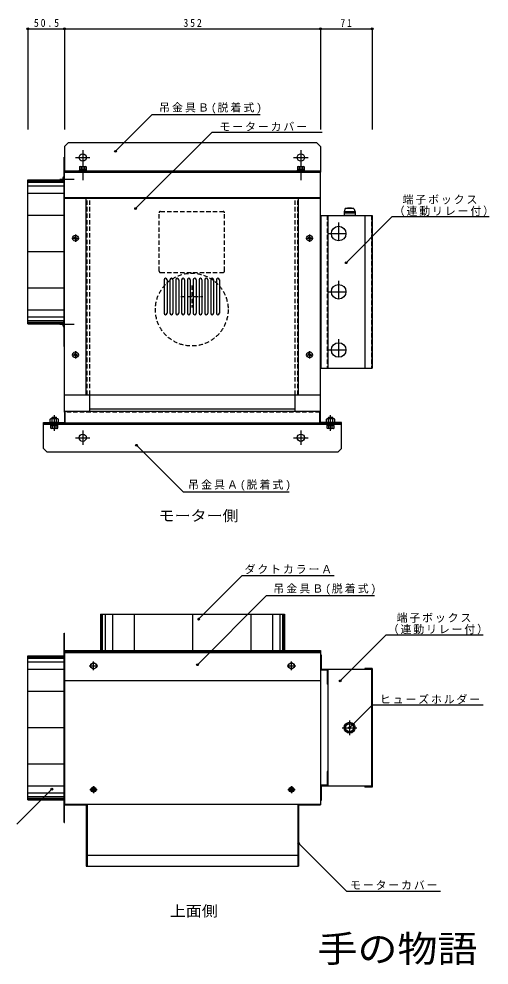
# Model space of a CAD drawing. Units: millimetres at full size, sheet at 1:5. Extents: x -929 to 1004, y -678 to 718.
# Drawn here: x 357 to 1004, y -678 to 622 of the extents above; entities that cross this region are included whole.
import ezdxf
from ezdxf.enums import TextEntityAlignment as Align

# ---------------------------------------------------------------- set-up
doc = ezdxf.new("R2010")
doc.units = ezdxf.units.MM
doc.header["$LTSCALE"] = 5
doc.header["$PDMODE"] = 32
doc.header["$PDSIZE"] = 2.5
doc.linetypes.add('CHAIN1', pattern=[8, 5, -1, 1, -1])
doc.linetypes.add('DASHED1', pattern=[1.8, 1.2, -0.6])
doc.layers.add('0-0', color=7, linetype='Continuous')
doc.styles.add('ＭＳ ゴシック', font='')
doc.styles.get('ＭＳ ゴシック').set_extended_font_data('MS Gothic')

msp = doc.modelspace()

# ---------------------------------------------------------------- linework, layer by layer
at = {"layer": '0-0', "color": 4}
for p, q in [((369.262, 608.737), (419.762, 608.737)), ((369.262, 608.737), (369.262, 470.409)), ((419.762, 608.737), (419.762, 470.409)), ((419.762, 608.737), (771.762, 608.737)), ((771.762, 608.737), (771.762, 470.409)), ((771.762, 608.737), (842.762, 608.737)), ((842.762, 608.737), (842.762, 470.409)), ((489.821, 440.407), (540.366, 490.952)), ((540.366, 490.952), (688.733, 490.952)), ((517.493, 361.731), (622.602, 466.839)), ((622.602, 466.839), (773.957, 466.839)), ((419.762, 446.94), (424.762, 451.94)), ((419.762, 446.94), (419.762, 411.94)), ((766.762, 451.94), (424.762, 451.94)), ((766.762, 451.94), (771.762, 446.94)), ((771.762, 446.94), (771.762, 411.94)), ((440.762, 419.34), (440.143, 418.982)), ((440.143, 418.982), (440.143, 415.84)), ((440.762, 419.34), (448.762, 419.34)), ((442.452, 418.982), (442.452, 415.84)), ((447.071, 418.982), (447.071, 415.84)), ((448.762, 419.34), (449.381, 418.982)), ((449.381, 418.982), (449.381, 415.84)), ((740.762, 419.34), (740.143, 418.982)), ((740.143, 418.982), (740.143, 415.84)), ((740.762, 419.34), (748.762, 419.34)), ((742.452, 418.982), (742.452, 415.84)), ((747.071, 418.982), (747.071, 415.84)), ((748.762, 419.34), (749.381, 418.982)), ((749.381, 418.982), (749.381, 415.84)), ((418.262, 405.49), (418.262, 398.39)), ((418.712, 405.94), (418.812, 405.94)), ((419.262, 405.49), (419.262, 398.39)), ((419.762, 413.54), (771.762, 413.54)), ((449.762, 414.54), (439.762, 414.54)), ((439.762, 414.54), (439.762, 413.54)), ((439.762, 413.54), (449.762, 413.54)), ((440.143, 415.84), (449.381, 415.84)), ((440.162, 415.84), (449.362, 415.84)), ((440.162, 415.84), (440.162, 414.54)), ((440.162, 414.54), (449.362, 414.54)), ((444.736, 415.84), (444.388, 414.54)), ((444.762, 415.04), (444.762, 415.04)), ((445.136, 415.84), (444.788, 414.54)), ((446.012, 415.04), (446.012, 415.04)), ((449.362, 415.84), (449.362, 414.54)), ((449.762, 413.54), (449.762, 414.54)), ((749.762, 414.54), (739.762, 414.54)), ((739.762, 414.54), (739.762, 413.54)), ((739.762, 413.54), (749.762, 413.54)), ((740.143, 415.84), (749.381, 415.84)), ((740.162, 415.84), (749.362, 415.84)), ((740.162, 415.84), (740.162, 414.54)), ((740.162, 414.54), (749.362, 414.54)), ((744.736, 415.84), (744.388, 414.54)), ((744.762, 415.04), (744.762, 415.04)), ((745.136, 415.84), (744.788, 414.54)), ((746.012, 415.04), (746.012, 415.04)), ((749.362, 415.84), (749.362, 414.54)), ((749.762, 413.54), (749.762, 414.54)), ((419.262, 400.647), (369.262, 400.647)), ((419.262, 400.347), (369.262, 400.347)), ((419.262, 399.347), (369.262, 399.347)), ((419.262, 397.347), (369.262, 397.347)), ((419.262, 392.347), (369.262, 392.347)), ((418.812, 397.94), (418.712, 397.94)), ((419.262, 382.347), (369.262, 382.347)), ((419.262, 352.347), (369.262, 352.347)), ((807.269, 287.354), (870.545, 350.63)), ((870.545, 350.63), (1003.66, 350.63)), ((419.262, 302.347), (369.262, 302.347)), ((419.262, 252.347), (369.262, 252.347)), ((419.262, 222.347), (369.262, 222.347)), ((419.262, 212.347), (369.262, 212.347)), ((419.262, 207.347), (369.262, 207.347)), ((419.262, 205.347), (369.262, 205.347)), ((419.262, 204.347), (369.262, 204.347)), ((419.262, 204.047), (369.262, 204.047)), ((418.262, 206.304), (418.262, 199.204)), ((418.712, 206.754), (418.812, 206.754)), ((418.812, 198.754), (418.712, 198.754)), ((419.262, 206.304), (419.262, 199.204)), ((390.762, 66.94), (800.762, 66.94)), ((390.762, 31.94), (390.762, 66.94)), ((390.762, 65.34), (800.762, 65.34)), ((411.535, 67.94), (399.988, 67.94)), ((410.762, 65.34), (400.762, 65.34)), ((400.762, 65.34), (400.762, 64.34)), ((410.662, 72.94), (400.862, 72.94)), ((402.762, 74.498), (403.303, 75.04)), ((402.762, 74.498), (408.762, 74.498)), ((402.762, 72.94), (402.762, 74.498)), ((402.875, 67.94), (402.875, 72.435)), ((403.303, 75.04), (408.22, 75.04)), ((403.303, 72.94), (403.303, 75.04)), ((404.512, 75.04), (404.512, 75.04)), ((405.762, 75.04), (405.762, 75.04)), ((408.22, 75.04), (408.762, 74.498)), ((408.22, 72.94), (408.22, 75.04)), ((408.648, 67.94), (408.648, 72.435)), ((408.762, 72.94), (408.762, 74.498)), ((410.762, 64.34), (410.762, 65.34)), ((791.535, 67.94), (779.988, 67.94)), ((790.762, 65.34), (780.762, 65.34)), ((780.762, 65.34), (780.762, 64.34)), ((790.662, 72.94), (780.862, 72.94)), ((782.762, 74.498), (783.303, 75.04)), ((782.762, 74.498), (788.762, 74.498)), ((782.762, 72.94), (782.762, 74.498)), ((782.875, 67.94), (782.875, 72.435)), ((783.303, 75.04), (788.22, 75.04)), ((783.303, 72.94), (783.303, 75.04)), ((784.512, 75.04), (784.512, 75.04)), ((785.762, 75.04), (785.762, 75.04)), ((788.22, 75.04), (788.762, 74.498)), ((788.22, 72.94), (788.22, 75.04)), ((788.648, 67.94), (788.648, 72.435)), ((788.762, 72.94), (788.762, 74.498)), ((790.762, 64.34), (790.762, 65.34)), ((800.762, 31.94), (800.762, 66.94)), ((400.762, 64.34), (410.762, 64.34)), ((401.143, 59.897), (401.143, 63.04)), ((410.381, 63.04), (401.143, 63.04)), ((401.762, 59.54), (401.143, 59.897)), ((410.362, 64.34), (401.162, 64.34)), ((401.162, 63.04), (401.162, 64.34)), ((410.362, 63.04), (401.162, 63.04)), ((409.762, 59.54), (401.762, 59.54)), ((403.452, 59.897), (403.452, 63.04)), ((404.512, 63.84), (404.512, 63.84)), ((405.388, 63.04), (405.736, 64.34)), ((405.762, 63.84), (405.762, 63.84)), ((405.787, 63.04), (406.136, 64.34)), ((408.071, 59.897), (408.071, 63.04)), ((409.762, 59.54), (410.381, 59.897)), ((410.362, 63.04), (410.362, 64.34)), ((410.381, 59.897), (410.381, 63.04)), ((780.762, 64.34), (790.762, 64.34)), ((781.143, 59.897), (781.143, 63.04)), ((790.381, 63.04), (781.143, 63.04)), ((781.762, 59.54), (781.143, 59.897)), ((790.362, 64.34), (781.162, 64.34)), ((781.162, 63.04), (781.162, 64.34)), ((790.362, 63.04), (781.162, 63.04)), ((789.762, 59.54), (781.762, 59.54)), ((783.452, 59.897), (783.452, 63.04)), ((784.512, 63.84), (784.512, 63.84)), ((785.388, 63.04), (785.736, 64.34)), ((785.762, 63.84), (785.762, 63.84)), ((785.787, 63.04), (786.136, 64.34)), ((788.071, 59.897), (788.071, 63.04)), ((789.762, 59.54), (790.381, 59.897)), ((790.362, 63.04), (790.362, 64.34)), ((790.381, 59.897), (790.381, 63.04)), ((390.762, 31.94), (395.762, 26.94)), ((795.762, 26.94), (395.762, 26.94)), ((518.788, 36.576), (582.97, -27.606)), ((800.762, 31.94), (795.762, 26.94)), ((582.97, -27.606), (728.59, -27.606)), ((604.223, -202.314), (664.047, -142.491)), ((664.047, -142.491), (790.471, -142.491)), ((602.58, -264.938), (697.554, -169.963)), ((697.554, -169.963), (845.922, -169.963)), ((799.036, -287.244), (862.312, -223.968)), ((862.312, -223.968), (995.427, -223.968)), ((419.262, -253.293), (369.262, -253.293)), ((419.262, -253.593), (369.262, -253.593)), ((419.262, -254.593), (369.262, -254.593)), ((419.262, -256.593), (369.262, -256.593)), ((419.262, -261.593), (369.262, -261.593)), ((419.262, -271.593), (369.262, -271.593)), ((419.262, -301.593), (369.262, -301.593)), ((843.169, -320.039), (811.604, -351.604)), ((843.169, -320.039), (995.331, -320.039)), ((419.262, -351.593), (369.262, -351.593)), ((419.262, -401.593), (369.262, -401.593)), ((402.273, -435.959), (354.119, -484.114)), ((419.262, -431.593), (369.262, -431.593)), ((419.262, -441.593), (369.262, -441.593)), ((419.262, -446.593), (369.262, -446.593)), ((419.262, -448.593), (369.262, -448.593)), ((419.262, -449.593), (369.262, -449.593)), ((419.262, -449.893), (369.262, -449.893)), ((741.762, -510.307), (807.941, -576.486)), ((937.032, -576.486), (807.941, -576.486))]:
    msp.add_line(p, q, dxfattribs=at)
at = {"layer": '0-0'}
for p, q in [((419.762, 81.94), (419.762, 432.347)), ((419.762, 411.94), (771.762, 411.94)), ((771.762, 67.94), (771.762, 411.94)), ((369.262, 401.347), (419.262, 401.347)), ((369.262, 400.847), (369.262, 401.347)), ((369.262, 400.847), (419.762, 400.847)), ((419.762, 376.94), (771.762, 376.94)), ((419.762, 375.94), (771.762, 375.94)), ((449.762, 105.94), (449.762, 375.94)), ((450.762, 375.94), (450.762, 376.94)), ((454.762, 375.94), (454.762, 376.94)), ((736.762, 375.94), (736.762, 376.94)), ((740.762, 375.94), (740.762, 376.94)), ((741.762, 105.94), (741.762, 375.94)), ((771.762, 352.44), (842.762, 352.44)), ((772.762, 142.44), (772.762, 352.44)), ((781.762, 352.44), (781.762, 142.44)), ((819.262, 357.44), (804.262, 357.44)), ((804.262, 357.44), (804.262, 355.44)), ((804.262, 355.44), (804.262, 352.44)), ((819.262, 355.44), (804.262, 355.44)), ((817.762, 361.94), (819.262, 357.44)), ((819.262, 357.44), (819.262, 355.44)), ((832.762, 352.44), (832.762, 142.44)), ((842.762, 142.44), (842.762, 352.44)), ((842.762, 352.44), (842.762, 142.44)), ((433.69, 321.417), (432.737, 321.403)), ((433.69, 320.462), (432.737, 320.477)), ((433.69, 321.417), (434.096, 321.605)), ((433.69, 320.462), (434.096, 320.274)), ((434.284, 322.011), (434.096, 321.605)), ((434.284, 319.868), (434.096, 320.274)), ((434.284, 322.011), (434.299, 322.965)), ((434.284, 319.868), (434.299, 318.915)), ((435.239, 322.011), (435.225, 322.965)), ((435.239, 319.868), (435.225, 318.915)), ((435.239, 322.011), (435.427, 321.605)), ((435.239, 319.868), (435.427, 320.274)), ((435.833, 321.417), (435.427, 321.605)), ((435.833, 320.462), (435.427, 320.274)), ((435.833, 321.417), (436.787, 321.403)), ((435.833, 320.462), (436.787, 320.477)), ((755.69, 321.417), (754.737, 321.403)), ((755.69, 320.462), (754.737, 320.477)), ((755.69, 321.417), (756.096, 321.605)), ((755.69, 320.462), (756.096, 320.274)), ((756.284, 322.011), (756.096, 321.605)), ((756.284, 319.868), (756.096, 320.274)), ((756.284, 322.011), (756.299, 322.965)), ((756.284, 319.868), (756.299, 318.915)), ((757.239, 322.011), (757.225, 322.965)), ((757.239, 319.868), (757.225, 318.915)), ((757.239, 322.011), (757.427, 321.605)), ((757.239, 319.868), (757.427, 320.274)), ((757.833, 321.417), (757.427, 321.605)), ((757.833, 320.462), (757.427, 320.274)), ((757.833, 321.417), (758.787, 321.403)), ((757.833, 320.462), (758.787, 320.477)), ((419.762, 203.847), (419.762, 267.952)), ((556.762, 263.94), (556.762, 217.94)), ((560.762, 263.94), (560.762, 217.94)), ((564.762, 263.94), (564.762, 217.94)), ((568.762, 263.94), (568.762, 217.94)), ((572.762, 263.94), (572.762, 217.94)), ((576.762, 263.94), (576.762, 217.94)), ((580.762, 263.94), (580.762, 217.94)), ((584.762, 263.94), (584.762, 217.94)), ((588.762, 263.94), (588.762, 217.94)), ((592.762, 263.94), (592.762, 217.94)), ((596.762, 263.94), (596.762, 217.94)), ((600.762, 263.94), (600.762, 217.94)), ((604.762, 263.94), (604.762, 217.94)), ((608.762, 263.94), (608.762, 217.94)), ((612.762, 263.94), (612.762, 217.94)), ((616.762, 263.94), (616.762, 217.94)), ((620.762, 263.94), (620.762, 217.94)), ((624.762, 263.94), (624.762, 217.94)), ((628.762, 263.94), (628.762, 217.94)), ((632.762, 263.94), (632.762, 217.94)), ((369.262, 203.847), (419.762, 203.847)), ((369.262, 203.347), (419.262, 203.347)), ((419.262, 172.347), (419.262, 203.847)), ((419.262, 172.347), (419.762, 172.347)), ((433.69, 161.417), (432.737, 161.403)), ((433.69, 160.462), (432.737, 160.477)), ((433.69, 161.417), (434.096, 161.605)), ((433.69, 160.462), (434.096, 160.274)), ((434.284, 162.011), (434.096, 161.605)), ((434.284, 159.868), (434.096, 160.274)), ((434.284, 162.011), (434.299, 162.965)), ((434.284, 159.868), (434.299, 158.915)), ((435.239, 162.011), (435.225, 162.965)), ((435.239, 159.868), (435.225, 158.915)), ((435.239, 162.011), (435.427, 161.605)), ((435.239, 159.868), (435.427, 160.274)), ((435.833, 161.417), (435.427, 161.605)), ((435.833, 160.462), (435.427, 160.274)), ((435.833, 161.417), (436.787, 161.403)), ((435.833, 160.462), (436.787, 160.477)), ((755.69, 161.417), (754.737, 161.403)), ((755.69, 160.462), (754.737, 160.477)), ((755.69, 161.417), (756.096, 161.605)), ((755.69, 160.462), (756.096, 160.274)), ((756.284, 162.011), (756.096, 161.605)), ((756.284, 159.868), (756.096, 160.274)), ((756.284, 162.011), (756.299, 162.965)), ((756.284, 159.868), (756.299, 158.915)), ((757.239, 162.011), (757.225, 162.965)), ((757.239, 159.868), (757.225, 158.915)), ((757.239, 162.011), (757.427, 161.605)), ((757.239, 159.868), (757.427, 160.274)), ((757.833, 161.417), (757.427, 161.605)), ((757.833, 160.462), (757.427, 160.274)), ((757.833, 161.417), (758.787, 161.403)), ((757.833, 160.462), (758.787, 160.477)), ((771.762, 142.44), (842.762, 142.44)), ((419.762, 105.94), (771.762, 105.94)), ((454.762, 102.94), (454.762, 105.94)), ((454.762, 82.94), (454.762, 105.94)), ((736.762, 82.94), (736.762, 105.94)), ((419.762, 82.94), (419.762, 67.94)), ((771.762, 82.94), (419.762, 82.94)), ((420.762, 66.94), (420.762, 81.94)), ((736.762, 85.94), (454.762, 85.94)), ((770.762, 66.94), (770.762, 81.94)), ((390.762, 66.94), (390.762, 67.94)), ((390.762, 67.94), (419.762, 67.94)), ((390.762, 66.94), (420.762, 66.94)), ((800.762, 66.94), (390.762, 66.94)), ((800.762, 66.94), (770.762, 66.94)), ((800.762, 67.94), (771.762, 67.94)), ((800.762, 66.94), (800.762, 67.94)), ((469.262, -195.593), (722.262, -195.593)), ((469.262, -195.593), (469.262, -245.593)), ((469.662, -195.593), (469.662, -245.593)), ((470.262, -195.593), (470.262, -245.593)), ((471.762, -195.593), (471.762, -245.593)), ((475.762, -195.593), (475.762, -245.593)), ((485.762, -195.593), (485.762, -245.593)), ((515.762, -195.593), (515.762, -245.593)), ((595.762, -195.593), (595.762, -245.593)), ((675.762, -195.593), (675.762, -245.593)), ((705.762, -195.593), (705.762, -245.593)), ((715.762, -195.593), (715.762, -245.593)), ((719.762, -195.593), (719.762, -245.593)), ((721.262, -195.593), (721.262, -245.593)), ((721.862, -195.593), (721.862, -245.593)), ((722.262, -195.593), (722.262, -245.593)), ((419.262, -221.593), (419.762, -221.593)), ((419.262, -246.593), (419.262, -221.593)), ((419.762, -246.593), (419.762, -221.593)), ((419.262, -481.593), (419.262, -246.593)), ((419.762, -245.593), (771.762, -245.593)), ((419.762, -245.593), (419.762, -246.593)), ((419.762, -246.593), (419.762, -456.593)), ((419.762, -246.593), (771.762, -246.593)), ((771.762, -245.593), (771.762, -246.593)), ((771.762, -246.593), (771.762, -456.593)), ((369.262, -253.093), (369.262, -252.593)), ((369.262, -252.593), (419.262, -252.593)), ((369.262, -253.093), (419.262, -253.093)), ((419.762, -248.193), (771.762, -248.193)), ((772.762, -251.593), (771.762, -251.593)), ((772.762, -251.593), (772.762, -271.593)), ((455.762, -264.284), (459.762, -261.974)), ((455.762, -268.902), (455.762, -264.284)), ((459.762, -271.212), (455.762, -268.902)), ((463.762, -268.902), (459.762, -271.212)), ((727.762, -264.284), (731.762, -261.974)), ((727.762, -268.902), (727.762, -264.284)), ((731.762, -271.212), (727.762, -268.902)), ((735.762, -268.902), (731.762, -271.212)), ((780.762, -272.593), (771.762, -272.593)), ((841.762, -271.593), (772.762, -271.593)), ((780.762, -272.593), (780.762, -291.593)), ((781.762, -271.593), (781.762, -431.593)), ((841.762, -271.093), (832.762, -271.093)), ((841.762, -271.093), (841.762, -432.093)), ((842.762, -270.093), (842.762, -433.093)), ((419.762, -286.593), (771.762, -286.593)), ((781.762, -291.593), (780.762, -291.593)), ((781.762, -411.593), (780.762, -411.593)), ((832.762, -432.093), (832.762, -433.093)), ((841.762, -432.093), (832.762, -432.093)), ((842.762, -433.093), (832.762, -433.093)), ((369.262, -450.093), (419.262, -450.093)), ((369.262, -450.593), (419.262, -450.593)), ((419.762, -456.593), (419.762, -457.593)), ((419.762, -457.593), (449.762, -457.593)), ((449.762, -457.593), (449.762, -541.593)), ((450.762, -456.593), (450.762, -541.593)), ((740.762, -456.593), (740.762, -541.593)), ((741.762, -457.593), (771.762, -457.593)), ((741.762, -457.593), (741.762, -541.593)), ((771.762, -456.593), (771.762, -457.593)), ((419.262, -481.593), (419.762, -481.593)), ((450.762, -526.593), (740.762, -526.593)), ((449.762, -541.593), (741.762, -541.593))]:
    msp.add_line(p, q, dxfattribs=at)
at = {"layer": '0-0', "color": 4, "linetype": 'CHAIN1'}
for p, q in [((434.762, 431.94), (454.762, 431.94)), ((444.762, 441.94), (444.762, 421.94)), ((734.762, 431.94), (754.762, 431.94)), ((744.762, 441.94), (744.762, 421.94)), ((444.762, 422.34), (444.762, 400.84)), ((744.762, 422.34), (744.762, 400.84)), ((413.368, 401.94), (433.189, 401.94)), ((796.762, 342.44), (796.762, 312.44)), ((434.762, 325.94), (434.762, 315.94)), ((756.762, 325.94), (756.762, 315.94)), ((781.762, 327.44), (811.762, 327.44)), ((429.762, 320.94), (439.762, 320.94)), ((751.762, 320.94), (761.762, 320.94)), ((796.762, 262.44), (796.762, 232.44)), ((781.762, 247.44), (811.762, 247.44)), ((413.368, 202.754), (433.189, 202.754)), ((796.762, 182.44), (796.762, 152.44)), ((429.762, 160.94), (439.762, 160.94)), ((434.762, 165.94), (434.762, 155.94)), ((751.762, 160.94), (761.762, 160.94)), ((756.762, 165.94), (756.762, 155.94)), ((781.762, 167.44), (811.762, 167.44)), ((405.762, 56.54), (405.762, 78.04)), ((785.762, 56.54), (785.762, 78.04)), ((444.762, 56.94), (444.762, 36.94)), ((744.762, 56.94), (744.762, 36.94)), ((434.762, 46.94), (454.762, 46.94)), ((734.762, 46.94), (754.762, 46.94)), ((453.762, -266.593), (465.762, -266.593)), ((459.762, -272.593), (459.762, -260.593)), ((725.762, -266.593), (737.762, -266.593)), ((731.762, -272.593), (731.762, -260.593)), ((811.793, -341.591), (811.793, -361.591)), ((801.793, -351.591), (821.793, -351.591)), ((454.762, -436.593), (464.762, -436.593)), ((459.762, -431.593), (459.762, -441.593)), ((726.762, -436.593), (736.762, -436.593)), ((731.762, -431.593), (731.762, -441.593))]:
    msp.add_line(p, q, dxfattribs=at)
at = {"layer": '0-0', "linetype": 'DASHED1'}
for p, q in [((450.762, 105.94), (450.762, 375.94)), ((454.762, 105.94), (454.762, 375.94)), ((736.762, 105.94), (736.762, 375.94)), ((740.762, 375.221), (740.762, 375.94)), ((740.762, 105.94), (740.762, 375.94)), ((549.762, 275.94), (549.762, 355.94)), ((551.762, 357.94), (637.762, 357.94)), ((639.762, 275.94), (639.762, 355.94)), ((780.762, 352.44), (780.762, 142.44)), ((841.762, 352.44), (841.762, 142.44)), ((551.762, 273.94), (637.762, 273.94)), ((770.762, 81.94), (420.762, 81.94))]:
    msp.add_line(p, q, dxfattribs=at)
at = {"layer": '0-0', "color": 4, "linetype": 'DASHED1'}
for p, q in [((594.762, 255.94), (594.762, 225.94)), ((579.762, 240.94), (609.762, 240.94))]:
    msp.add_line(p, q, dxfattribs=at)
at = {"layer": '0-0'}
for points in [[(419.262, 203.847), (419.262, 432.347), (419.762, 432.347)], [(369.262, 203.347), (369.262, 203.847), (369.262, 400.847)], [(817.762, 361.94), (805.762, 361.94), (804.262, 357.44)], [(819.262, 355.44), (819.262, 352.44), (804.262, 352.44)], [(369.262, -450.593), (369.262, -450.093), (369.262, -253.093)], [(459.762, -261.974), (463.762, -264.284), (463.762, -268.902)], [(731.762, -261.974), (735.762, -264.284), (735.762, -268.902)], [(842.762, -270.093), (832.762, -270.093), (832.762, -271.093)], [(780.762, -411.593), (780.762, -430.593), (771.762, -430.593)], [(841.762, -431.593), (772.762, -431.593), (772.762, -451.593), (771.762, -451.593)], [(419.762, -481.593), (419.762, -456.593), (771.762, -456.593)]]:
    msp.add_lwpolyline(points, dxfattribs=at)
at = {"layer": '0-0', "color": 4}
for points in [[(399.988, 67.94), (399.988, 72.435), (400.862, 72.94)], [(411.535, 67.94), (411.535, 72.435), (410.662, 72.94)], [(779.988, 67.94), (779.988, 72.435), (780.862, 72.94)], [(791.535, 67.94), (791.535, 72.435), (790.662, 72.94)]]:
    msp.add_lwpolyline(points, dxfattribs=at)
for centre in [(444.762, 431.94), (444.762, 431.94), (744.762, 431.94), (744.762, 431.94), (444.762, 46.94), (444.762, 46.94), (744.762, 46.94), (744.762, 46.94)]:
    msp.add_circle(centre, 5, dxfattribs=at)
at = {"layer": '0-0'}
for centre, radius in [((796.762, 327.44), 10), ((434.762, 320.94), 4), ((756.762, 320.94), 4), ((796.762, 247.44), 10), ((796.762, 167.44), 10), ((434.762, 160.94), 4), ((756.762, 160.94), 4), ((459.762, -266.593), 4), ((731.762, -266.593), 4), ((811.793, -351.591), 7.5), ((811.793, -351.591), 6), ((811.793, -351.591), 5.5), ((459.762, -436.593), 3.5), ((459.762, -436.593), 2.5), ((731.762, -436.593), 3.5), ((731.762, -436.593), 2.5)]:
    msp.add_circle(centre, radius, dxfattribs=at)
at = {"layer": '0-0', "linetype": 'DASHED1'}
msp.add_circle((594.762, 222.94), 50, dxfattribs=at)
at = {"layer": '0-0', "color": 4}
for centre, radius, start, end in [((441.298, 417.295), 2.045, 55.61575, 124.38423), ((444.762, 411.697), 7.643, 72.41203, 107.58795), ((448.226, 417.295), 2.045, 55.61575, 124.38423), ((741.298, 417.295), 2.045, 55.61575, 124.38423), ((744.762, 411.697), 7.643, 72.41203, 107.58795), ((748.226, 417.295), 2.045, 55.61575, 124.38423), ((424.063, 401.94), 6.801, 148.53598, 211.464), ((418.712, 405.49), 0.45, 90, 180), ((418.812, 405.49), 0.45, 0, 90), ((418.712, 398.39), 0.45, 180, 270), ((418.812, 398.39), 0.45, 270, 0), ((424.063, 202.754), 6.801, 148.53598, 211.464), ((418.712, 206.304), 0.45, 90, 180), ((418.712, 199.204), 0.45, 180, 270), ((418.812, 206.304), 0.45, 0, 90), ((418.812, 199.204), 0.45, 270, 0), ((401.432, 70.326), 2.556, 55.61586, 124.38412), ((405.762, 63.329), 9.553, 72.41209, 107.58789), ((410.092, 70.326), 2.556, 55.61586, 124.38412), ((781.432, 70.326), 2.556, 55.61586, 124.38412), ((785.762, 63.329), 9.553, 72.41209, 107.58789), ((790.092, 70.326), 2.556, 55.61586, 124.38412), ((402.298, 61.584), 2.045, 235.61575, 304.38423), ((405.762, 67.182), 7.643, 252.41203, 287.58795), ((409.226, 61.584), 2.045, 235.61575, 304.38423), ((782.298, 61.584), 2.045, 235.61575, 304.38423), ((785.762, 67.182), 7.643, 252.41203, 287.58795), ((789.226, 61.584), 2.045, 235.61575, 304.38423)]:
    msp.add_arc(centre, radius, start, end, dxfattribs=at)
at = {"layer": '0-0', "linetype": 'DASHED1'}
for centre, start, end in [((551.762, 355.94), 90, 180), ((637.762, 355.94), 0, 90), ((551.762, 275.94), 180, 270), ((637.762, 275.94), 270, 0)]:
    msp.add_arc(centre, 2, start, end, dxfattribs=at)
at = {"layer": '0-0'}
for centre, radius, start, end in [((811.762, 331.94), 30.5, 79.61114, 100.38886), ((434.762, 320.94), 2.077, 167.11887, 192.88112), ((434.762, 320.94), 2.077, 77.11887, 102.88112), ((434.762, 320.94), 2.077, 257.11887, 282.88112), ((434.762, 320.94), 2.077, 347.11887, 12.88112), ((756.762, 320.94), 2.077, 167.11887, 192.88112), ((756.762, 320.94), 2.077, 77.11887, 102.88112), ((756.762, 320.94), 2.077, 257.11887, 282.88112), ((756.762, 320.94), 2.077, 347.11887, 12.88112), ((558.762, 263.94), 2, 0, 180), ((566.762, 263.94), 2, 0, 180), ((574.762, 263.94), 2, 0, 180), ((582.762, 263.94), 2, 0, 180), ((590.762, 263.94), 2, 0, 180), ((598.762, 263.94), 2, 0, 180), ((606.762, 263.94), 2, 0, 180), ((614.762, 263.94), 2, 0, 180), ((622.762, 263.94), 2, 0, 180), ((630.762, 263.94), 2, 0, 180), ((558.762, 217.94), 2, 180, 0), ((566.762, 217.94), 2, 180, 0), ((574.762, 217.94), 2, 180, 0), ((582.762, 217.94), 2, 180, 0), ((590.762, 217.94), 2, 180, 0), ((598.762, 217.94), 2, 180, 0), ((606.762, 217.94), 2, 180, 0), ((614.762, 217.94), 2, 180, 0), ((622.762, 217.94), 2, 180, 0), ((630.762, 217.94), 2, 180, 0), ((434.762, 160.94), 2.077, 167.11887, 192.88112), ((434.762, 160.94), 2.077, 77.11887, 102.88112), ((434.762, 160.94), 2.077, 257.11887, 282.88112), ((434.762, 160.94), 2.077, 347.11887, 12.88112), ((756.762, 160.94), 2.077, 167.11887, 192.88112), ((756.762, 160.94), 2.077, 77.11887, 102.88112), ((756.762, 160.94), 2.077, 257.11887, 282.88112), ((756.762, 160.94), 2.077, 347.11887, 12.88112)]:
    msp.add_arc(centre, radius, start, end, dxfattribs=at)
at = {"layer": '0-0', "color": 5}
for p in [(369.262, 608.737), (419.762, 608.737), (771.762, 608.737), (842.762, 608.737), (489.821, 440.407), (517.493, 361.731), (807.269, 287.354), (518.788, 36.576), (604.223, -202.314), (602.58, -264.938), (799.036, -287.244), (811.604, -351.604), (402.273, -435.959), (741.762, -510.307)]:
    msp.add_point(p, dxfattribs=at)

# ---------------------------------------------------------------- texts
at = {"layer": '0-0', "style": 'ＭＳ ゴシック', "width": 1.1}
for s, height, p in [('モーター側', 14.66, (549.112, -72.013)), ('上面側', 14.66, (564.56, -615.095)), ('手の物語', 36.66, (767.669, -684.61))]:
    msp.add_text(s, height=height, dxfattribs=at).set_placement(p, align=Align.BOTTOM_LEFT)
at = {"layer": '0-0', "char_height": 11, "attachment_point": 7, "style": 'ＭＳ ゴシック'}
for s, insert in [('\\T1.38;\\W0.9;50.5', (377.637, 611.237)), ('\\T1.38;\\W0.9;352', (583.262, 611.237)), ('\\T1.36;\\W0.9;71', (799.137, 611.237)), ('\\T1.19;吊金具Ｂ(脱着式)', (549.777, 492.086)), ('\\T1.17;モーターカバー', (632.939, 468.047)), ('\\T1.17;端子ボックス', (884.717, 367.303)), ('\\T1.17;（連動リレー付）', (872.537, 351.317)), ('\\T1.19;吊金具Ａ(脱着式)', (589.733, -26.046)), ('\\T1.17;ダクトカラーＡ', (667.415, -140.4)), ('\\T1.19;吊金具Ｂ(脱着式)', (706.965, -168.829)), ('\\T1.17;端子ボックス', (876.485, -207.295)), ('\\T1.17;（連動リレー付）', (864.305, -223.282)), ('\\T1.17;ヒューズホルダー', (853.494, -319.097)), ('\\T1.17;モーターカバー', (812.434, -574.099))]:
    msp.add_mtext(s, dxfattribs=dict(at, insert=insert))

doc.saveas('drawing.dxf')
